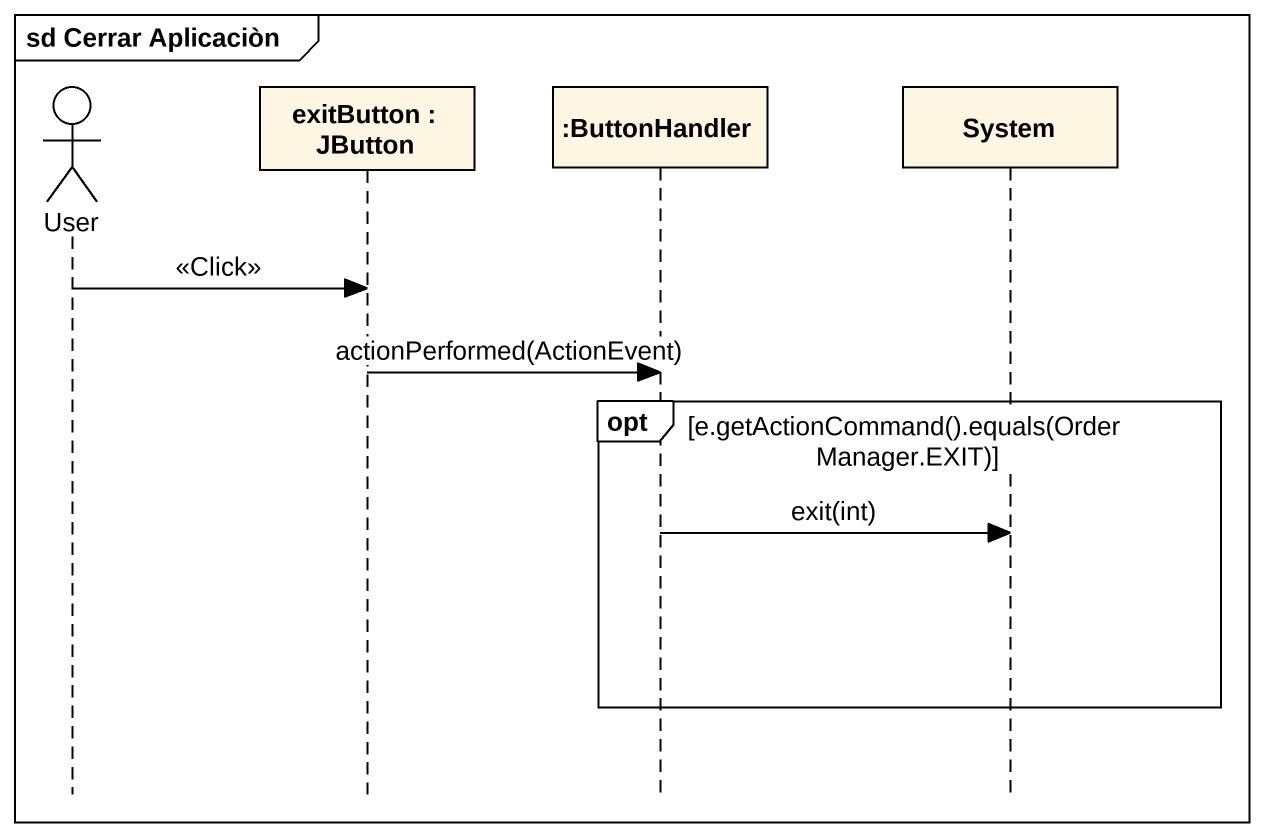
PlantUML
@startuml
mainframe sd Cerrar Aplicaciòn
hide footbox
actor User
participant "exitButton : JButton" as exitButton
participant ":ButtonHandler" as ButtonHandler
participant System

User -> exitButton : <<Click>>
exitButton -> ButtonHandler : actionPerformed(ActionEvent)
opt e.getActionCommand().equals(OrderManager.EXIT)
  ButtonHandler -> System : exit(int)
end
@enduml
